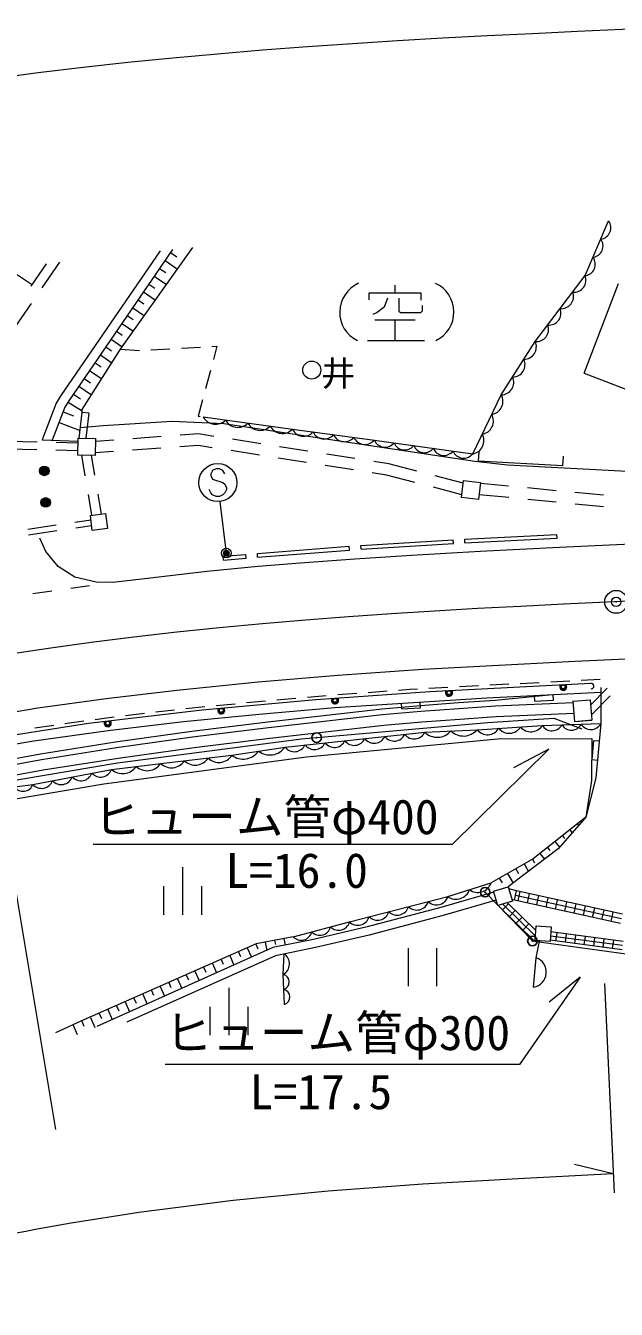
# Model space of a CAD drawing. Units: millimetres at full size, sheet at 1:1000; details may follow other scales. Extents: x 40000 to 680000, y 20000 to 380000.
# Drawn here: x 358286 to 389292, y 266722 to 334086 of the extents above; entities that cross this region are included whole.
import ezdxf
from ezdxf.enums import TextEntityAlignment as Align

# ---------------------------------------------------------------- set-up
doc = ezdxf.new("R2010")
doc.units = ezdxf.units.MM
doc.header["$LTSCALE"] = 1000
doc.header["$PDMODE"] = 32
doc.header["$PDSIZE"] = 500
doc.linetypes.add('CHAIN', pattern=[18.5, 12, -1.5, 3.5, -1.5])
for name, color, linetype, lineweight in [('D-BGD', 7, 'Continuous', 13), ('D-STR-STRB', 253, 'Continuous', 13), ('M-BGD', 7, 'Continuous', 13), ('M-BMK', 2, 'Continuous', 13), ('M-BMK-ROW', 30, 'Continuous', 13), ('M-BMK-SRVR', 3, 'Continuous', 13), ('M-STR-HTXT', 7, 'Continuous', 13), ('M-STR-STRC', 7, 'Continuous', 13)]:
    doc.layers.add(name, color=color, linetype=linetype, lineweight=lineweight)
doc.layers.add('D-BGD-TXT', color=253, linetype='Continuous')
doc.layers.add('D-BMK-ROW', color=253, linetype='Continuous')
doc.styles.add('ＭＳ ゴシック', font='')
doc.styles.get('ＭＳ ゴシック').set_extended_font_data('MS Gothic')

msp = doc.modelspace()

# ---------------------------------------------------------------- linework, layer by layer
at = {"layer": 'D-BGD', "color": 253}
msp.add_line((368758, 284025), (368756, 284028), dxfattribs=at)
at = {"layer": 'D-BGD'}
msp.add_circle((373304, 316012), 475, dxfattribs=at)
at = {"layer": 'D-BMK-ROW'}
for p in [(373562, 296724), (382404, 288614), (384886, 286053)]:
    msp.add_point(p, dxfattribs=at)
at = {"layer": 'D-STR-STRB'}
for p, q in [((387115, 297558), (387026, 298654)), ((388012, 297631), (387115, 297558))]:
    msp.add_line(p, q, dxfattribs=at)
at = {"layer": 'M-BGD'}
for p, q in [((387658, 320967), (388882, 323844)), ((365885, 322174), (366215, 321948)), ((358582, 320409), (359385, 321583)), ((359154, 320325), (360076, 321671)), ((365320, 321349), (365642, 321128)), ((365603, 321762), (366263, 321309)), ((357805, 321051), (358640, 320494)), ((365037, 320937), (365682, 320495)), ((364472, 320112), (365101, 319680)), ((364754, 320524), (365069, 320309)), ((376316, 319704), (376316, 320072)), ((376316, 320072), (379036, 320072)), ((377672, 320463), (377672, 320072)), ((379036, 320072), (379036, 319689)), ((387602, 315842), (389410, 320557)), ((357743, 318262), (358590, 319500)), ((364189, 319700), (364496, 319489)), ((377097, 319313), (376743, 319041)), ((377281, 319785), (377097, 319313)), ((377871, 319785), (377871, 319107)), ((379124, 319122), (379124, 319394)), ((363623, 318875), (363923, 318670)), ((363906, 319287), (364521, 318866)), ((376743, 319041), (376515, 318937)), ((377871, 319107), (377960, 319026)), ((377960, 319026), (379021, 319026)), ((379021, 319026), (379124, 319122)), ((363058, 318050), (363350, 317850)), ((363341, 318463), (363940, 318052)), ((378726, 318628), (376618, 318628)), ((377672, 318628), (377672, 317567)), ((362775, 317638), (363359, 317238)), ((376228, 317567), (379220, 317567)), ((362210, 316813), (362815, 316398)), ((362492, 317225), (362795, 317018)), ((363263, 317103), (364262, 317044)), ((364861, 317074), (365859, 317131)), ((366458, 317166), (367456, 317223)), ((368055, 317257), (368328, 317273)), ((368328, 317273), (368138, 316571)), ((361644, 315988), (362278, 315554)), ((361927, 316401), (362244, 316183)), ((367982, 315992), (367721, 315027)), ((361362, 315576), (361693, 315349)), ((387602, 315842), (391810, 314229)), ((360796, 314751), (361158, 314503)), ((361079, 315163), (361741, 314709)), ((360516, 314337), (361257, 313869)), ((367564, 314448), (367334, 313596)), ((360038, 313262), (361143, 312843)), ((360247, 313814), (360800, 313605)), ((361094, 312440), (361258, 313792)), ((361625, 313747), (361258, 313792)), ((361466, 312431), (361625, 313747)), ((367334, 313596), (367450, 313578)), ((367367, 312660), (366402, 312591)), ((368159, 312535), (367367, 312660)), ((357387, 312281), (358887, 312246)), ((359156, 312347), (361044, 312275)), ((359886, 312223), (361042, 312196)), ((362910, 312341), (361945, 312272)), ((365384, 311916), (363888, 311809)), ((365404, 312519), (363908, 312412)), ((367341, 312056), (366381, 311988)), ((368085, 311940), (367341, 312056)), ((370629, 312148), (369147, 312380)), ((373098, 311760), (371616, 311993)), ((357374, 311881), (358873, 311847)), ((359873, 311823), (361032, 311796)), ((361215, 311546), (361398, 310464)), ((361724, 311534), (361901, 310489)), ((362890, 311738), (361930, 311669)), ((370554, 311552), (369072, 311784)), ((373024, 311164), (371542, 311397)), ((375568, 311372), (374086, 311605)), ((382060, 311232), (382087, 311731)), ((382060, 311232), (382087, 311731)), ((386490, 310995), (382060, 311232)), ((386490, 310995), (386517, 311494)), ((375494, 310777), (374012, 311009)), ((377225, 310505), (376482, 310622)), ((377348, 311093), (376556, 311217)), ((378815, 310708), (377348, 311093)), ((378720, 310113), (377225, 310505)), ((381249, 310070), (379782, 310455)), ((383637, 309920), (382154, 310064)), ((361564, 309478), (361747, 308395)), ((362067, 309503), (362244, 308458)), ((381181, 309467), (379687, 309859)), ((383645, 309317), (382087, 309467)), ((386126, 309680), (384633, 309824)), ((386134, 309077), (384641, 309221)), ((388614, 309440), (387121, 309584)), ((388622, 308836), (387129, 308980)), ((359883, 307871), (358399, 307651)), ((361718, 308143), (360872, 308018)), ((359928, 307574), (358444, 307354)), ((361756, 307845), (360917, 307721)), ((381337, 307146), (386170, 307391)), ((370449, 306392), (375274, 306766)), ((375885, 306813), (380732, 307106)), ((375897, 306614), (375885, 306813)), ((381347, 306947), (381337, 307146)), ((368647, 306239), (369840, 306342)), ((368664, 306040), (368647, 306239)), ((370464, 306192), (370449, 306392)), ((355730, 300825), (359852, 276167)), ((377260, 299155), (376263, 299083)), ((378461, 299241), (377859, 299198)), ((378857, 299263), (378461, 299241)), ((380454, 299352), (379456, 299296)), ((382052, 299441), (381053, 299385)), ((383650, 299524), (382651, 299473)), ((385248, 299605), (384249, 299554)), ((386845, 299686), (385847, 299636)), ((388443, 299768), (387445, 299717)), ((388810, 299316), (387938, 298436)), ((388482, 299354), (388479, 297464)), ((369289, 298487), (368293, 298391)), ((370488, 298603), (369886, 298545)), ((370882, 298638), (370488, 298603)), ((372475, 298779), (371479, 298691)), ((374069, 298919), (373073, 298831)), ((375665, 299040), (374667, 298969)), ((378003, 298528), (378022, 298229)), ((379020, 298292), (379001, 298592)), ((384984, 298941), (384999, 298641)), ((384999, 298641), (385998, 298692)), ((385998, 298692), (385982, 298992)), ((388973, 298911), (387982, 297913)), ((362536, 297748), (361935, 297664)), ((362927, 297795), (362536, 297748)), ((364516, 297983), (363522, 297865)), ((366104, 298171), (365111, 298053)), ((367696, 298333), (366701, 298237)), ((378022, 298229), (379020, 298292)), ((359757, 297357), (358767, 297218)), ((361341, 297580), (360351, 297441)), ((388097, 296564), (388007, 295568)), ((388396, 296537), (388097, 296564)), ((388007, 295568), (388306, 295541)), ((386853, 291886), (386974, 291731)), ((387246, 292195), (387306, 292118)), ((386067, 291267), (386303, 290967)), ((386460, 291576), (386578, 291426)), ((384885, 290344), (384997, 290148)), ((385281, 290648), (385520, 290345)), ((385674, 290958), (385794, 290806)), ((366521, 289933), (366521, 287433)), ((384018, 289847), (384162, 289594)), ((384451, 290096), (384676, 289704)), ((383150, 289349), (383295, 289097)), ((383584, 289598), (383874, 289093)), ((365521, 288933), (365521, 287433)), ((367521, 288933), (367521, 287433)), ((384060, 288690), (383648, 288782)), ((383951, 288202), (384060, 288690)), ((389567, 287214), (384005, 288446)), ((389621, 287458), (384060, 288690)), ((384143, 288160), (384252, 288648)), ((384632, 288052), (384740, 288540)), ((385120, 287943), (385228, 288432)), ((385608, 287835), (385716, 288323)), ((385024, 286014), (383092, 287922)), ((383634, 288005), (383325, 287692)), ((385043, 286304), (383334, 287993)), ((385063, 286594), (383576, 288063)), ((383990, 287654), (383681, 287340)), ((383951, 288202), (383806, 288235)), ((389513, 286970), (383951, 288202)), ((386096, 287727), (386204, 288215)), ((386584, 287619), (386692, 288107)), ((387072, 287511), (387181, 287999)), ((387560, 287402), (387669, 287891)), ((388049, 287294), (388157, 287782)), ((388537, 287186), (388645, 287674)), ((384346, 287302), (384037, 286989)), ((389025, 287078), (389133, 287566)), ((384702, 286951), (384393, 286638)), ((389619, 285810), (385838, 286309)), ((389648, 286028), (385851, 286529)), ((386121, 286050), (386178, 286486)), ((386616, 285985), (386674, 286421)), ((387112, 285919), (387170, 286355)), ((369916, 285687), (370133, 285196)), ((370373, 285890), (370482, 285644)), ((370863, 285987), (370946, 285560)), ((371354, 286082), (371395, 285869)), ((371845, 286178), (371911, 285834)), ((378358, 285682), (378358, 283682)), ((379858, 285682), (379858, 283682)), ((389590, 285591), (385822, 286090)), ((387608, 285853), (387665, 286290)), ((388103, 285788), (388161, 286224)), ((388599, 285722), (388657, 286159)), ((389095, 285657), (389152, 286093)), ((368544, 285080), (368655, 284830)), ((369001, 285282), (369220, 284787)), ((369459, 285485), (369568, 285237)), ((367173, 284472), (367395, 283970)), ((367630, 284675), (367741, 284424)), ((368087, 284877), (368308, 284379)), ((365344, 283663), (365570, 283152)), ((365801, 283865), (365914, 283610)), ((366258, 284068), (366482, 283561)), ((366715, 284270), (366828, 284017)), ((363972, 283055), (364087, 282796)), ((364429, 283258), (364657, 282744)), ((364887, 283460), (365000, 283203)), ((368954, 283601), (368954, 281101)), ((362601, 282448), (362832, 281926)), ((363058, 282651), (363173, 282390)), ((363515, 282853), (363745, 282335)), ((367954, 282601), (367954, 281101)), ((369954, 282601), (369954, 281101)), ((360772, 281638), (360995, 281136)), ((361229, 281841), (361340, 281590)), ((361686, 282043), (361918, 281520)), ((362144, 282246), (362259, 281984))]:
    msp.add_line(p, q, dxfattribs=at)
for points in [[(365346, 322272), (360136, 314673), (359890, 314283), (359156, 312347)], [(365997, 322337), (360554, 314398), (360340, 314058), (359683, 312326)], [(361258, 313792), (361256, 313946), (363263, 317103), (366806, 322070), (367058, 322441)], [(367612, 313552), (372292, 312910), (376589, 312341), (381751, 311617), (383251, 314715), (385034, 317505), (387658, 320967)], [(381347, 306947), (386180, 307191), (386170, 307391)], [(370464, 306192), (375289, 306567), (375274, 306766)], [(375897, 306614), (380744, 306907), (380732, 307106)], [(368664, 306040), (369858, 306143), (369840, 306342)], [(297859, 277574), (305346, 280428), (312815, 283300), (316564, 284710), (320300, 286094), (324070, 287464), (327832, 288779), (331632, 290028), (335446, 291228), (339265, 292340), (343120, 293383), (346961, 294316), (350880, 295156), (354753, 295890), (358712, 296554), (362620, 297104), (366572, 297571), (370547, 297956), (374515, 298306), (382489, 298814), (388476, 299118)], [(340658, 291702), (344371, 292722), (348286, 293673), (353075, 294719), (355142, 295152), (359059, 295879), (363010, 296501), (367013, 297056), (370996, 297551), (374997, 298009), (376995, 298227), (379006, 298403), (381008, 298559), (382927, 298693), (385941, 298987)], [(340737, 291413), (344446, 292431), (348354, 293380), (353137, 294426), (355200, 294857), (359109, 295583), (363054, 296204), (367052, 296759), (371031, 297253), (375030, 297711), (377025, 297929), (379031, 298104), (381030, 298260), (382944, 298393), (387032, 298571)], [(340893, 290875), (344586, 291889), (348480, 292835), (353254, 293878), (355308, 294308), (359204, 295031), (363136, 295650), (367125, 296204), (371098, 296697), (375092, 297154), (377080, 297371), (379077, 297546), (381071, 297701), (382976, 297834), (387080, 298012)], [(355259, 293635), (356747, 294028), (358666, 294269), (362796, 295058), (365375, 295373), (369109, 295796), (371904, 296231), (379236, 297010), (381982, 297141), (385407, 297367), (388479, 297464)], [(388479, 297464), (388223, 294614), (387688, 292543)], [(355343, 280432), (355665, 293162), (362385, 294296), (373028, 295724), (383076, 296666), (388004, 296681)], [(388004, 296681), (387988, 294474), (387688, 292543)], [(387688, 292543), (384923, 290366), (382717, 289100)], [(387688, 292543), (386232, 290887), (384502, 289580), (383614, 288896)], [(372323, 286271), (375284, 287053), (380451, 288384), (382717, 289100)], [(382869, 288617), (380080, 287817), (376215, 286788), (373402, 286138), (371263, 285702), (362026, 281565)], [(382991, 288195), (380197, 287393), (376321, 286361), (373495, 285708), (371399, 285281), (363597, 281787)], [(372323, 286271), (370382, 285894), (361189, 281841), (359858, 281234)], [(384948, 283634), (385085, 285166), (385256, 286044)], [(371871, 282726), (371811, 284292), (371858, 285378)]]:
    msp.add_lwpolyline(points, dxfattribs=at)
for points in [[(361927, 311529), (361026, 311551), (361048, 312442), (361949, 312419)], [(382060, 309226), (381165, 309326), (381265, 310214), (382159, 310114)], [(362480, 308487), (362579, 307701), (361786, 307601), (361687, 308388)], [(387026, 298641), (387914, 298716), (388006, 297632), (387119, 297557)], [(383834, 288138), (383072, 287917), (382852, 288675), (383614, 288896)], [(385817, 286018), (385028, 286070), (385080, 286851), (385869, 286798)]]:
    msp.add_lwpolyline(points, close=True, dxfattribs=at)
for centre, radius, start, end in [((388400, 323483), 603, 277.09431, 36.81304), ((387992, 322524), 603, 277.09431, 36.81304), ((387584, 321565), 603, 277.09431, 36.81304), ((387058, 320740), 641, 264.98732, 20.67779), ((376431, 319046), 1659, 113.71495, 243.79432), ((379116, 319061), 1650, 295.17877, 65.65461), ((386402, 319875), 641, 264.98732, 20.67779), ((385746, 319010), 641, 264.98732, 20.67779), ((385090, 318144), 641, 264.98732, 20.67779), ((384436, 317233), 658, 270.37503, 24.47302), ((383841, 316303), 658, 270.37503, 24.47302), ((383247, 315372), 658, 270.37503, 24.47302), ((382643, 314372), 698, 278.94996, 29.38109), ((368256, 313899), 731, 208.30801, 316.04966), ((369426, 313738), 731, 208.30801, 316.04966), ((382143, 313339), 698, 278.94996, 29.38109), ((370596, 313578), 731, 208.30801, 316.04966), ((371766, 313417), 731, 208.30801, 316.04966), ((372874, 313175), 639, 204.51416, 320.39671), ((373948, 313033), 639, 204.51416, 320.39671), ((375022, 312890), 639, 204.51416, 320.39671), ((381643, 312307), 698, 278.94996, 29.38109), ((376097, 312748), 639, 204.51416, 320.39671), ((377148, 312568), 603, 202.17323, 321.86267), ((378180, 312423), 603, 202.17323, 321.86267), ((379212, 312279), 603, 202.17323, 321.86267), ((380245, 312134), 603, 202.17323, 321.86267), ((381277, 311989), 603, 202.17323, 321.86267), ((379892, 297680), 937, 225.55874, 319.88955), ((381265, 297745), 937, 225.55874, 319.88955), ((382527, 297573), 696, 218.43137, 329.11259), ((383669, 297649), 696, 218.43137, 329.11259), ((384810, 297724), 696, 218.43137, 329.11259), ((385910, 297670), 587, 211.1051, 332.52592), ((386934, 297703), 587, 211.1051, 332.52592), ((387958, 297735), 587, 211.1051, 332.52592), ((373442, 296708), 612, 216.73696, 335.40305), ((374490, 296820), 612, 216.73696, 335.40305), ((375537, 296931), 612, 216.73696, 335.40305), ((376585, 297043), 612, 216.73696, 335.40305), ((377632, 297154), 612, 216.73696, 335.40305), ((378679, 297265), 612, 216.73696, 335.40305), ((368430, 296226), 804, 225.27704, 327.65261), ((369702, 296580), 984, 232.87291, 324.81664), ((371100, 296798), 984, 232.87291, 324.81664), ((372395, 296597), 612, 216.73696, 335.40305), ((362222, 295265), 610, 221.39373, 340.25155), ((363374, 295686), 853, 227.36171, 326.54154), ((364663, 295843), 853, 227.36171, 326.54154), ((365940, 295944), 804, 225.27704, 327.65261), ((367185, 296085), 804, 225.27704, 327.65261), ((359124, 294672), 610, 221.39373, 340.25155), ((360156, 294870), 610, 221.39373, 340.25155), ((361189, 295067), 610, 221.39373, 340.25155), ((358156, 294446), 540, 213.5183, 340.80574), ((382018, 289339), 738, 233.93856, 341.11246), ((379853, 288565), 624, 225.75127, 343.14475), ((380885, 288981), 738, 233.93856, 341.11246), ((377786, 288033), 624, 225.75127, 343.14475), ((378820, 288299), 624, 225.75127, 343.14475), ((374718, 287197), 584, 223.91481, 345.69723), ((375720, 287500), 624, 225.75127, 343.14475), ((376753, 287767), 624, 225.75127, 343.14475), ((372744, 286676), 584, 223.91481, 345.69723), ((373731, 286937), 584, 223.91481, 345.69723), ((371493, 284850), 642, 299.70174, 55.35852), ((384824, 284417), 793, 278.9932, 70.81878), ((371720, 283897), 406, 287.30032, 77.05944), ((371750, 283114), 406, 287.30032, 77.05944)]:
    msp.add_arc(centre, radius, start, end, dxfattribs=at)
at = {"layer": 'M-BMK', "linetype": 'CHAIN'}
msp.add_lwpolyline([(395567, 304111), (393306, 304019), (391046, 303925), (388785, 303827), (386525, 303724), (384265, 303614), (382005, 303494), (379746, 303364), (377488, 303221), (375231, 303064), (372974, 302890), (370720, 302699), (368467, 302487), (366216, 302254), (363968, 301998), (361723, 301716), (359481, 301408), (357244, 301071), (355730, 300825)], dxfattribs=at)
at = {"layer": 'M-BMK-ROW'}
for points in [[(399978, 313128), (398133, 312581), (391088, 310733), (389857, 310698), (383577, 311026), (381867, 311213), (368692, 313184), (365972, 313308), (362354, 313085), (361159, 312977)], [(382404, 288614), (384886, 286053), (385356, 285988), (389936, 285360), (392056, 295179), (392750, 297431), (398183, 297751), (398914, 297641), (402474, 297887), (415449, 298808), (416046, 298249), (422441, 299099), (425970, 299260)], [(295514, 262511), (295642, 263234), (294164, 263495), (290545, 264353), (284893, 265165), (281441, 265371), (281270, 265907), (280341, 268827), (284403, 270173), (288420, 271503), (290349, 272181), (307345, 278635), (316701, 282171), (317480, 282216), (325962, 285368), (335134, 288623), (344345, 291431), (355522, 294119), (363114, 295406), (372758, 296654), (373562, 296724), (382552, 297512), (386007, 297738), (387485, 297185)]]:
    msp.add_lwpolyline(points, dxfattribs=at)
at = {"layer": 'M-BMK-SRVR'}
msp.add_circle((389284, 303849), 600, dxfattribs=at)
msp.add_point((389284, 303849), dxfattribs=at)
at = {"layer": 'M-STR-HTXT'}
for p, q in [((368820, 306411), (368495, 309102)), ((385743, 296126), (383898, 295147)), ((387402, 284148), (385767, 282849)), ((388674, 283816), (389174, 272827)), ((389128, 273826), (387101, 274325))]:
    msp.add_line(p, q, dxfattribs=at)
for points in [[(394348, 334086), (391984, 333985), (389620, 333883), (387256, 333777), (384892, 333666), (382528, 333548), (380165, 333422), (377803, 333285), (375441, 333136), (373080, 332973), (370721, 332794), (368362, 332599), (366006, 332384), (363651, 332149), (361299, 331891), (358949, 331609), (356603, 331302), (354260, 330967), (351922, 330603), (350783, 330414)], [(385743, 296126), (380679, 291124), (361822, 291124)], [(387402, 284148), (384211, 279562), (365613, 279562)], [(389128, 273826), (384135, 273574), (379143, 273284), (374157, 272918), (369180, 272437), (364220, 271804), (360677, 271236)]]:
    msp.add_lwpolyline(points, dxfattribs=at)
for radius in [150, 120, 90, 60, 30, 20]:
    msp.add_circle((368820, 306411), radius, dxfattribs=at)
msp.add_arc((382113, 143015), 130000, 99.49112, 103.76464, dxfattribs=at)
msp.add_point((368820, 306411), dxfattribs=at)
at = {"layer": 'M-STR-STRC'}
for p, q in [((368100, 310747), (368009, 310565)), ((368009, 310565), (368009, 310474)), ((368282, 310837), (368100, 310747)), ((368463, 310837), (368282, 310837)), ((368645, 310747), (368463, 310837)), ((368736, 310565), (368645, 310747)), ((368009, 310474), (368100, 310292)), ((368100, 310292), (368645, 310110)), ((368645, 310110), (368736, 310019)), ((368736, 310019), (368827, 309837)), ((368009, 309565), (367918, 309747)), ((368100, 309474), (368009, 309565)), ((368282, 309383), (368100, 309474)), ((368463, 309383), (368282, 309383)), ((368645, 309474), (368463, 309383)), ((368736, 309565), (368645, 309474)), ((368827, 309747), (368736, 309565)), ((368827, 309837), (368827, 309747)), ((361643, 304682), (360652, 304544)), ((359662, 304406), (358671, 304268))]:
    msp.add_line(p, q, dxfattribs=at)
for points in [[(403243, 307410), (391949, 306962), (386314, 306709), (382140, 306493), (378547, 306283), (375562, 306093), (372693, 305874), (370496, 305699), (367795, 305440), (364686, 305076), (362867, 304859), (361992, 304879), (360871, 305149), (359989, 305697), (359347, 306499), (359024, 307195)], [(297250, 279126), (304115, 281717), (311439, 284517), (318697, 287262), (323812, 289130), (327797, 290505), (331656, 291770), (336064, 293114), (339601, 294126), (344125, 295317), (347512, 296121), (351847, 297018), (355554, 297709), (358931, 298282), (362518, 298774), (366216, 299209), (370498, 299647), (374681, 300009), (379139, 300312), (387117, 300739), (392904, 301004), (399365, 301253)], [(271067, 269299), (275892, 270624), (279723, 271775), (285430, 273648), (291095, 275621), (296736, 277695), (302344, 279827), (309823, 282689), (317310, 285517), (322936, 287589), (328596, 289569), (332396, 290803), (336220, 291981), (340080, 293087), (343932, 294096), (349769, 295432), (355665, 296563), (361588, 297477), (367550, 298179), (373524, 298718), (379500, 299145), (387954, 299580)]]:
    msp.add_lwpolyline(points, dxfattribs=at)
for centre, radius in [((359267, 310721), 250), ((359267, 310721), 204), ((359267, 310721), 159), ((359267, 310721), 114), ((359267, 310721), 68.2), ((359267, 310721), 22.7), ((368373, 310110), 1000), ((359336, 309067), 250), ((359336, 309067), 204), ((359336, 309067), 159), ((359336, 309067), 114), ((359336, 309067), 68.2), ((359336, 309067), 22.7), ((380511, 299084), 100), ((386504, 299393), 100), ((374528, 298677), 112), ((374528, 298677), 100), ((368553, 298157), 112), ((368553, 298157), 100), ((362594, 297482), 112), ((362594, 297482), 100)]:
    msp.add_circle(centre, radius, dxfattribs=at)
for centre, radius, start, end in [((380511, 299084), 188, 146.07557, 39.81537), ((380511, 299084), 150, 134.35509, 51.53585), ((380511, 299084), 112, 92.9455, 92.94545), ((386504, 299393), 188, 146.07557, 39.81537), ((386504, 299393), 150, 134.35509, 51.53585), ((386504, 299393), 112, 92.9455, 92.94545), ((387962, 299430), 150, 272.94547, 92.94547), ((374528, 298677), 188, 147.21561, 40.95541), ((374528, 298677), 150, 135.49513, 52.67589), ((368553, 298157), 188, 148.28338, 42.02317), ((368553, 298157), 150, 136.5629, 53.74365), ((362594, 297482), 188, 149.84947, 43.58926), ((362594, 297482), 150, 138.12899, 55.30974)]:
    msp.add_arc(centre, radius, start, end, dxfattribs=at)

# ---------------------------------------------------------------- texts
at = {"layer": 'D-BGD-TXT', "color": 7, "style": 'ＭＳ ゴシック'}
msp.add_text('井', height=1320, dxfattribs=at).set_placement((374691, 315842), align=Align.MIDDLE_CENTER)
at = {"layer": 'M-STR-HTXT', "style": 'ＭＳ ゴシック'}
for s, p in [('ヒューム管φ400', (361822, 291105)), ('L=16.0', (368771, 288289)), ('ヒューム管φ300', (365579, 279774)), ('L=17.5', (370046, 276674))]:
    msp.add_text(s, height=1833, dxfattribs=at).set_placement(p, align=Align.BOTTOM_LEFT)

doc.saveas('drawing.dxf')
